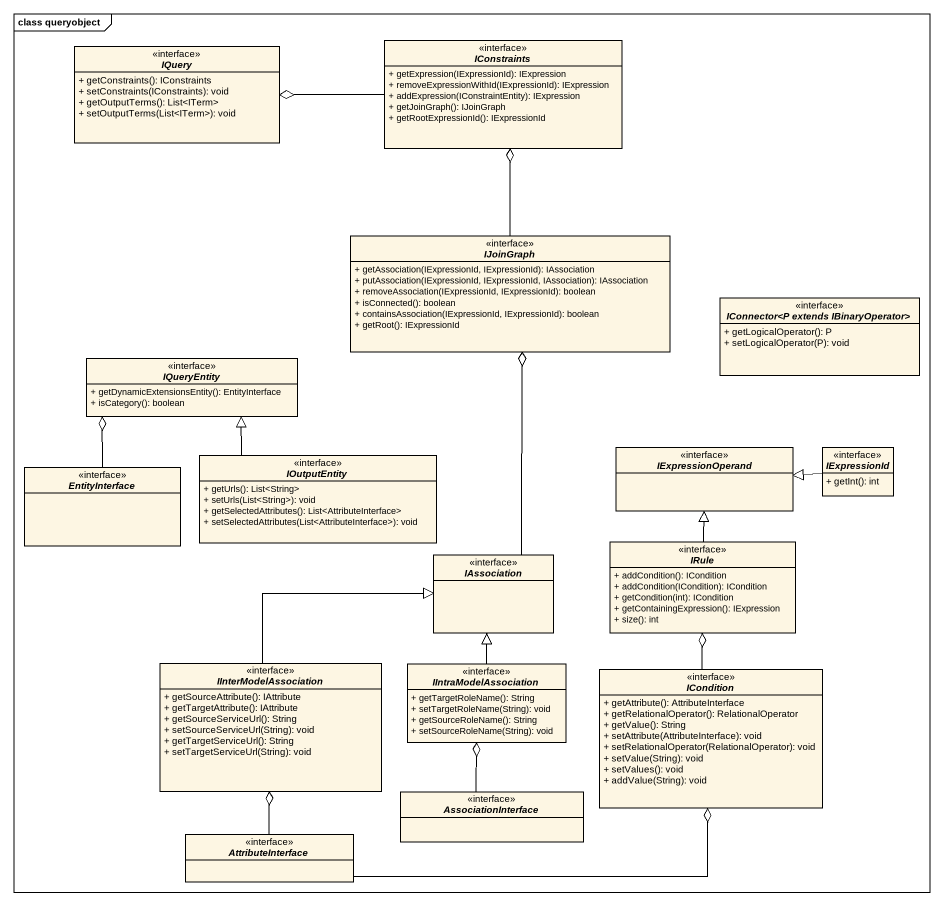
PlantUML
@startuml
mainframe class queryobject
hide circle
hide empty members
skinparam classAttributeIconSize 0
interface IConstraints <<interface>> {
  + getExpression(IExpressionId): IExpression
  + removeExpressionWithId(IExpressionId): IExpression
  + addExpression(IConstraintEntity): IExpression
  + getJoinGraph(): IJoinGraph
  + getRootExpressionId(): IExpressionId
}
interface IQuery <<interface>> {
  + getConstraints(): IConstraints
  + setConstraints(IConstraints): void
  + getOutputTerms(): List<ITerm>
  + setOutputTerms(List<ITerm>): void
}
interface IJoinGraph <<interface>> {
  + getAssociation(IExpressionId, IExpressionId): IAssociation
  + putAssociation(IExpressionId, IExpressionId, IAssociation): IAssociation
  + removeAssociation(IExpressionId, IExpressionId): boolean
  + isConnected(): boolean
  + containsAssociation(IExpressionId, IExpressionId): boolean
  + getRoot(): IExpressionId
}
interface "IConnector<P extends IBinaryOperator>" as IConnector_P_extends <<interface>> {
  + getLogicalOperator(): P
  + setLogicalOperator(P): void
}
interface IQueryEntity <<interface>> {
  + getDynamicExtensionsEntity(): EntityInterface
  + isCategory(): boolean
}
interface EntityInterface <<interface>>
interface IOutputEntity <<interface>> {
  + getUrls(): List<String>
  + setUrls(List<String>): void
  + getSelectedAttributes(): List<AttributeInterface>
  + setSelectedAttributes(List<AttributeInterface>): void
}
interface IExpressionOperand <<interface>>
interface IExpressionId <<interface>> {
  + getInt(): int
}
interface IAssociation <<interface>>
interface IRule <<interface>> {
  + addCondition(): ICondition
  + addCondition(ICondition): ICondition
  + getCondition(int): ICondition
  + getContainingExpression(): IExpression
  + size(): int
}
interface IInterModelAssociation <<interface>> {
  + getSourceAttribute(): IAttribute
  + getTargetAttribute(): IAttribute
  + getSourceServiceUrl(): String
  + setSourceServiceUrl(String): void
  + getTargetServiceUrl(): String
  + setTargetServiceUrl(String): void
}
interface IIntraModelAssociation <<interface>> {
  + getTargetRoleName(): String
  + setTargetRoleName(String): void
  + getSourceRoleName(): String
  + setSourceRoleName(String): void
}
interface ICondition <<interface>> {
  + getAttribute(): AttributeInterface
  + getRelationalOperator(): RelationalOperator
  + getValue(): String
  + setAttribute(AttributeInterface): void
  + setRelationalOperator(RelationalOperator): void
  + setValue(String): void
  + setValues(): void
  + addValue(String): void
}
interface AssociationInterface <<interface>>
interface AttributeInterface <<interface>>
IConstraints -left-o IQuery
IJoinGraph -up-o IConstraints
EntityInterface -up-o IQueryEntity
IOutputEntity -up-|> IQueryEntity
IExpressionId -left-|> IExpressionOperand
IAssociation -up-o IJoinGraph
IRule -up-|> IExpressionOperand
IInterModelAssociation -right-|> IAssociation
IIntraModelAssociation -up-|> IAssociation
ICondition -up-o IRule
AssociationInterface -up-o IIntraModelAssociation
AttributeInterface -up-o IInterModelAssociation
AttributeInterface -right-o ICondition
@enduml
